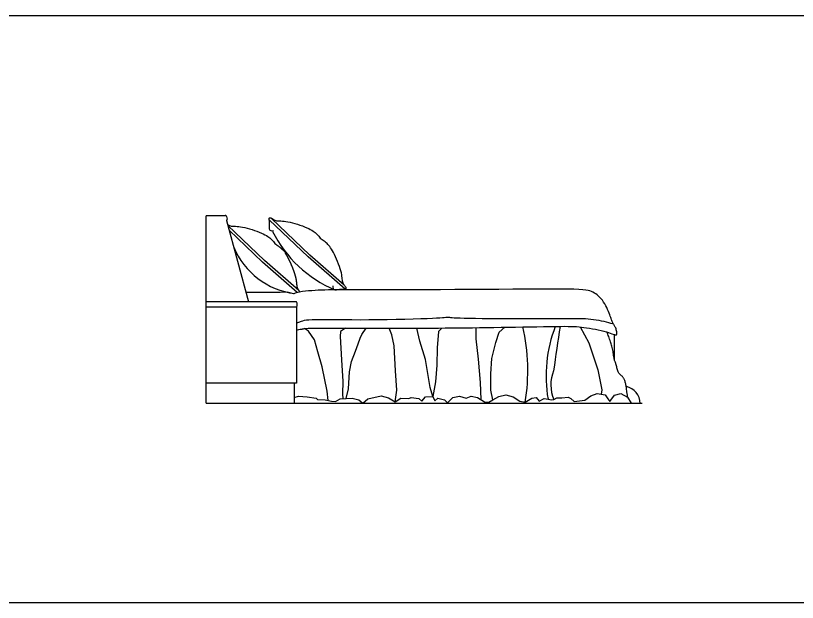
# Model space of a CAD drawing. Header units: millimetres. Extents: x 30176 to 68715, y 55479 to 72995.
# Drawn here: x 46050 to 49905, y 60016 to 62909 of the extents above; entities that cross this region are included whole.
import ezdxf

# ---------------------------------------------------------------- set-up
doc = ezdxf.new("R2010")
doc.units = ezdxf.units.MM
doc.layers.add('www.cad-blocks.net', color=7, linetype='Continuous')

# ---------------------------------------------------------------- blocks, each defined once
blk = doc.blocks.new('A$C08BC4B9A')
for p, q in [((0, 924.5), (0.5, 925)), ((0, 0), (0, 924.5)), ((95, 925), (0.5, 925)), ((101.1, 921.9), (105, 907.4)), ((101.4, 901.2), (208.9, 500)), ((311.4, 909.3), (311.5, 910.8)), ((311.5, 907.6), (311.4, 909.3)), ((311.5, 910.8), (311.7, 912.1)), ((311.7, 905.6), (311.5, 907.6)), ((311.7, 912.1), (312.1, 913.2)), ((312, 903.5), (311.7, 905.6)), ((502.9, 721.7), (311.9, 904.5)), ((312.3, 901.1), (312, 903.5)), ((312.1, 913.2), (312.7, 914.1)), ((312.6, 898.6), (312.3, 901.1)), ((312.9, 895.9), (312.6, 898.6)), ((312.7, 914.1), (313.6, 914.7)), ((313.1, 892.9), (312.9, 895.9)), ((313.3, 889.8), (313.1, 892.9)), ((313.4, 886.5), (313.3, 889.8)), ((313.6, 914.7), (314.7, 915)), ((314.7, 915), (316, 915.1)), ((316, 915.1), (317.6, 914.9)), ((317.6, 914.9), (319.3, 914.5)), ((319.3, 914.5), (321.1, 913.7)), ((511.6, 731.1), (320.5, 913.9)), ((321.1, 913.7), (323.2, 912.6)), ((323.2, 912.6), (325.4, 911.2)), ((325.4, 911.2), (327.8, 909.6)), ((327.8, 909.6), (330.4, 907.8)), ((330.4, 907.8), (333.3, 906.1)), ((333.3, 906.1), (336.4, 904.3)), ((336.4, 904.3), (339.9, 902.7)), ((339.9, 902.7), (343.7, 901.4)), ((343.7, 901.4), (347.9, 900.4)), ((347.9, 900.4), (352.5, 899.8)), ((352.5, 899.8), (357.6, 899.5)), ((357.6, 899.5), (363.2, 899.4)), ((363.2, 899.4), (369.6, 899.2)), ((369.6, 899.2), (376.7, 898.9)), ((376.7, 898.9), (384.6, 898.3)), ((384.6, 898.3), (393.4, 897.3)), ((393.4, 897.3), (403.3, 895.7)), ((403.3, 895.7), (414.2, 893.3)), ((414.2, 893.3), (425.9, 890.4)), ((425.9, 890.4), (438.1, 886.9)), ((438.1, 886.9), (450.5, 883.1)), ((106.6, 881.7), (106.8, 881.6)), ((106.8, 881.6), (109.7, 879.8)), ((288, 704.9), (107.8, 877.3)), ((109.7, 879.8), (112.8, 878.1)), ((112.8, 878.1), (116.3, 876.5)), ((279.2, 695.5), (114.2, 853.4)), ((116.3, 876.5), (120.1, 875.2)), ((120.1, 875.2), (124.3, 874.2)), ((124.3, 874.2), (128.9, 873.6)), ((128.9, 873.6), (134, 873.3)), ((134, 873.3), (139.6, 873.2)), ((139.6, 873.2), (146, 873)), ((146, 873), (153.1, 872.7)), ((153.1, 872.7), (161, 872.1)), ((161, 872.1), (169.8, 871.1)), ((169.8, 871.1), (179.7, 869.5)), ((179.7, 869.5), (190.6, 867.1)), ((190.6, 867.1), (202.3, 864.2)), ((202.3, 864.2), (214.5, 860.7)), ((214.5, 860.7), (226.9, 856.8)), ((226.9, 856.8), (239.3, 852.7)), ((239.3, 852.7), (251.3, 848.4)), ((251.3, 848.4), (262.7, 844)), ((312.7, 863.2), (312.8, 867.3)), ((313.1, 859.2), (312.7, 863.2)), ((312.8, 867.3), (313, 871.5)), ((313, 871.5), (313.3, 875.5)), ((314.3, 855.7), (313.1, 859.2)), ((313.3, 875.5), (313.4, 879.4)), ((313.4, 883), (313.4, 886.5)), ((313.4, 879.4), (313.4, 883)), ((316.7, 852.8), (314.3, 855.7)), ((320.4, 850.8), (316.7, 852.8)), ((325.8, 849.7), (320.4, 850.8)), ((333.2, 849.9), (325.8, 849.7)), ((450.5, 883.1), (462.9, 878.9)), ((462.9, 878.9), (474.9, 874.6)), ((474.9, 874.6), (486.3, 870.2)), ((486.3, 870.2), (496.8, 865.9)), ((496.8, 865.9), (506.1, 861.7)), ((506.1, 861.7), (514.3, 857.6)), ((514.3, 857.6), (521.6, 853.6)), ((521.6, 853.6), (528, 849.7)), ((528, 849.7), (533.7, 845.7)), ((262.7, 844), (273.2, 839.6)), ((273.2, 839.6), (282.5, 835.5)), ((282.5, 835.5), (290.7, 831.4)), ((290.7, 831.4), (298, 827.4)), ((298, 827.4), (304.4, 823.4)), ((304.4, 823.4), (310.1, 819.5)), ((310.1, 819.5), (315.2, 815.4)), ((315.2, 815.4), (319.8, 811.3)), ((319.8, 811.3), (324.1, 807)), ((533.7, 845.7), (538.8, 841.7)), ((538.8, 841.7), (543.4, 837.5)), ((543.4, 837.5), (547.7, 833.2)), ((547.7, 833.2), (551.7, 828.7)), ((551.7, 828.7), (555.6, 824.1)), ((555.6, 824.1), (559.4, 819.4)), ((559.4, 819.4), (563.3, 814.6)), ((563.3, 814.6), (567.7, 810.4)), ((572.2, 806.3), (567.7, 810.4)), ((324.1, 807), (328.1, 802.5)), ((328.1, 802.5), (332, 797.9)), ((332, 797.9), (335.8, 793.2)), ((335.8, 793.2), (339.7, 788.4)), ((339.7, 788.4), (344.1, 784.1)), ((344.2, 784), (344.1, 784.1)), ((344.5, 783.8), (344.2, 784)), ((344.9, 783.4), (344.5, 783.8)), ((345.5, 782.9), (344.9, 783.4)), ((346.1, 782.3), (345.5, 782.9)), ((346.8, 781.7), (346.1, 782.3)), ((347.6, 781.1), (346.8, 781.7)), ((348.3, 780.5), (347.6, 781.1)), ((349.1, 779.9), (348.3, 780.5)), ((349.8, 779.4), (349.1, 779.9)), ((350.5, 778.9), (349.8, 779.4)), ((351.1, 778.4), (350.5, 778.9)), ((351.8, 777.9), (351.1, 778.4)), ((352.4, 777.5), (351.8, 777.9)), ((353.1, 777), (352.4, 777.5)), ((353.7, 776.6), (353.1, 777)), ((354.3, 776.2), (353.7, 776.6)), ((354.9, 775.7), (354.3, 776.2)), ((355.6, 775.3), (354.9, 775.7)), ((356.2, 774.9), (355.6, 775.3)), ((356.8, 774.4), (356.2, 774.9)), ((357.4, 774), (356.8, 774.4)), ((358.1, 773.6), (357.4, 774)), ((358.7, 773.1), (358.1, 773.6)), ((359.3, 772.7), (358.7, 773.1)), ((359.9, 772.3), (359.3, 772.7)), ((360.5, 771.8), (359.9, 772.3)), ((361.2, 771.4), (360.5, 771.8)), ((361.8, 770.9), (361.2, 771.4)), ((577.3, 802.8), (572.2, 806.3)), ((582.3, 799.4), (577.3, 802.8)), ((587.2, 795.8), (582.3, 799.4)), ((592, 792.2), (587.2, 795.8)), ((596.6, 788.2), (592, 792.2)), ((601.1, 783.9), (596.6, 788.2)), ((605.5, 779.1), (601.1, 783.9)), ((609.9, 773.7), (605.5, 779.1)), ((614.3, 767.6), (609.9, 773.7)), ((362.4, 770.5), (361.8, 770.9)), ((363, 770), (362.4, 770.5)), ((363.6, 769.6), (363, 770)), ((364.2, 769.1), (363.6, 769.6)), ((364.8, 768.7), (364.2, 769.1)), ((365.4, 768.2), (364.8, 768.7)), ((366, 767.8), (365.4, 768.2)), ((366.6, 767.3), (366, 767.8)), ((367.2, 766.8), (366.6, 767.3)), ((367.8, 766.4), (367.2, 766.8)), ((368.3, 765.9), (367.8, 766.4)), ((368.9, 765.4), (368.3, 765.9)), ((369.5, 764.9), (368.9, 765.4)), ((370.1, 764.4), (369.5, 764.9)), ((370.7, 763.9), (370.1, 764.4)), ((371.2, 763.5), (370.7, 763.9)), ((371.8, 763), (371.2, 763.5)), ((372.4, 762.4), (371.8, 763)), ((373, 761.9), (372.4, 762.4)), ((373.5, 761.4), (373, 761.9)), ((374.1, 760.9), (373.5, 761.4)), ((374.7, 760.4), (374.1, 760.9)), ((375.2, 759.8), (374.7, 760.4)), ((375.8, 759.3), (375.2, 759.8)), ((376.3, 758.7), (375.8, 759.3)), ((376.9, 758.2), (376.3, 758.7)), ((377.4, 757.6), (376.9, 758.2)), ((378, 757), (377.4, 757.6)), ((378.6, 756.5), (378, 757)), ((379.2, 755.8), (378.6, 756.5)), ((379.8, 755.2), (379.2, 755.8)), ((380.5, 754.5), (379.8, 755.2)), ((381.3, 753.8), (380.5, 754.5)), ((382.2, 753.1), (381.3, 753.8)), ((383.2, 752.3), (382.2, 753.1)), ((384.2, 751.4), (383.2, 752.3)), ((385.4, 750.5), (384.2, 751.4)), ((386.6, 749.6), (385.4, 750.5)), ((387.8, 748.7), (386.6, 749.6)), ((388.9, 747.8), (387.8, 748.7)), ((389.9, 746.9), (388.9, 747.8)), ((390.8, 746), (389.9, 746.9)), ((391.4, 745.3), (390.8, 746)), ((391.9, 744.6), (391.4, 745.3)), ((392.1, 744), (391.9, 744.6)), ((392, 741.9), (392.1, 742.4)), ((392, 741.3), (392, 741.9)), ((392, 740.8), (392, 741.3)), ((392.1, 740.1), (392, 740.8)), ((392.2, 743.4), (392.1, 744)), ((392.1, 742.4), (392.2, 742.9)), ((392.4, 739.4), (392.1, 740.1)), ((392.2, 742.9), (392.2, 743.4)), ((392.7, 738.6), (392.4, 739.4)), ((393.1, 737.8), (392.7, 738.6)), ((393.6, 737), (393.1, 737.8)), ((394.1, 736.1), (393.6, 737)), ((394.7, 735.2), (394.1, 736.1)), ((395.2, 734.3), (394.7, 735.2)), ((395.8, 733.4), (395.2, 734.3)), ((396.4, 732.4), (395.8, 733.4)), ((397, 731.5), (396.4, 732.4)), ((618.8, 760.7), (614.3, 767.6)), ((623.5, 752.8), (618.8, 760.7)), ((628.4, 743.8), (623.5, 752.8)), ((633.5, 733.7), (628.4, 743.8)), ((638.7, 722.7), (633.5, 733.7)), ((450.1, 546.6), (279.2, 695.5)), ((457.7, 557), (288, 704.9)), ((397.6, 730.5), (397, 731.5)), ((398.2, 729.5), (397.6, 730.5)), ((398.7, 728.5), (398.2, 729.5)), ((399.3, 727.4), (398.7, 728.5)), ((399.9, 726.4), (399.3, 727.4)), ((400.5, 725.3), (399.9, 726.4)), ((401.1, 724.3), (400.5, 725.3)), ((401.7, 723.2), (401.1, 724.3)), ((402.4, 722), (401.7, 723.2)), ((403, 720.9), (402.4, 722)), ((403.6, 719.8), (403, 720.9)), ((404.2, 718.6), (403.6, 719.8)), ((404.8, 717.4), (404.2, 718.6)), ((405.4, 716.2), (404.8, 717.4)), ((406.1, 715), (405.4, 716.2)), ((406.7, 713.8), (406.1, 715)), ((407.3, 712.5), (406.7, 713.8)), ((408, 711.2), (407.3, 712.5)), ((408.6, 710), (408, 711.2)), ((409.3, 708.7), (408.6, 710)), ((409.9, 707.3), (409.3, 708.7)), ((410.6, 706), (409.9, 707.3)), ((411.2, 704.7), (410.6, 706)), ((411.9, 703.3), (411.2, 704.7)), ((412.5, 701.9), (411.9, 703.3)), ((413.2, 700.6), (412.5, 701.9)), ((413.8, 699.2), (413.2, 700.6)), ((414.5, 697.8), (413.8, 699.2)), ((415.1, 696.4), (414.5, 697.8)), ((415.8, 694.9), (415.1, 696.4)), ((416.4, 693.5), (415.8, 694.9)), ((685.7, 562.3), (502.9, 721.7)), ((681.3, 583.2), (511.6, 731.1)), ((643.9, 711), (638.7, 722.7)), ((649, 699), (643.9, 711)), ((653.8, 686.9), (649, 699)), ((417.1, 692.1), (416.4, 693.5)), ((417.7, 690.6), (417.1, 692.1)), ((418.4, 689.2), (417.7, 690.6)), ((419, 687.7), (418.4, 689.2)), ((419.7, 686.2), (419, 687.7)), ((420.3, 684.7), (419.7, 686.2)), ((421, 683.3), (420.3, 684.7)), ((421.6, 681.8), (421, 683.3)), ((422.2, 680.3), (421.6, 681.8)), ((422.9, 678.8), (422.2, 680.3)), ((423.5, 677.3), (422.9, 678.8)), ((424.1, 675.8), (423.5, 677.3)), ((424.7, 674.3), (424.1, 675.8)), ((425.4, 672.8), (424.7, 674.3)), ((426, 671.3), (425.4, 672.8)), ((426.6, 669.7), (426, 671.3)), ((427.2, 668.2), (426.6, 669.7)), ((427.8, 666.7), (427.2, 668.2)), ((428.4, 665.2), (427.8, 666.7)), ((429, 663.7), (428.4, 665.2)), ((429.6, 662.2), (429, 663.7)), ((430.1, 660.7), (429.6, 662.2)), ((430.7, 659.2), (430.1, 660.7)), ((431.3, 657.7), (430.7, 659.2)), ((431.8, 656.2), (431.3, 657.7)), ((432.4, 654.7), (431.8, 656.2)), ((658.2, 675), (653.8, 686.9)), ((662, 663.6), (658.2, 675)), ((665.2, 652.9), (662, 663.6)), ((432.9, 653.2), (432.4, 654.7)), ((433.4, 651.8), (432.9, 653.2)), ((434, 650.3), (433.4, 651.8)), ((434.5, 648.8), (434, 650.3)), ((435, 647.4), (434.5, 648.8)), ((435.5, 645.9), (435, 647.4)), ((436, 644.5), (435.5, 645.9)), ((436.5, 643.1), (436, 644.5)), ((436.9, 641.7), (436.5, 643.1)), ((437.4, 640.2), (436.9, 641.7)), ((437.9, 638.8), (437.4, 640.2)), ((438.3, 637.5), (437.9, 638.8)), ((438.7, 636.1), (438.3, 637.5)), ((439.1, 634.7), (438.7, 636.1)), ((439.6, 633.4), (439.1, 634.7)), ((440, 632), (439.6, 633.4)), ((440.3, 630.7), (440, 632)), ((440.7, 629.4), (440.3, 630.7)), ((441.1, 628.1), (440.7, 629.4)), ((441.4, 626.8), (441.1, 628.1)), ((441.8, 625.5), (441.4, 626.8)), ((442.1, 624.3), (441.8, 625.5)), ((442.4, 623.1), (442.1, 624.3)), ((442.7, 621.8), (442.4, 623.1)), ((443, 620.6), (442.7, 621.8)), ((443.3, 619.4), (443, 620.6)), ((443.6, 618.3), (443.3, 619.4)), ((443.8, 617.1), (443.6, 618.3)), ((444.1, 616), (443.8, 617.1)), ((667.5, 643.2), (665.2, 652.9)), ((669.2, 634.4), (667.5, 643.2)), ((670.4, 626.6), (669.2, 634.4)), ((671.3, 619.5), (670.4, 626.6)), ((671.9, 613.2), (671.3, 619.5)), ((444.3, 614.8), (444.1, 616)), ((444.5, 613.7), (444.3, 614.8)), ((444.7, 612.6), (444.5, 613.7)), ((445, 611.5), (444.7, 612.6)), ((445.2, 610.5), (445, 611.5)), ((445.4, 609.4), (445.2, 610.5)), ((445.5, 608.4), (445.4, 609.4)), ((445.7, 607.3), (445.5, 608.4)), ((445.9, 606.3), (445.7, 607.3)), ((446, 605.3), (445.9, 606.3)), ((446.2, 604.3), (446, 605.3)), ((446.4, 603.3), (446.2, 604.3)), ((446.5, 602.4), (446.4, 603.3)), ((446.6, 601.4), (446.5, 602.4)), ((446.8, 600.5), (446.6, 601.4)), ((446.9, 599.6), (446.8, 600.5)), ((447, 598.6), (446.9, 599.6)), ((447.1, 597.7), (447, 598.6)), ((447.2, 596.9), (447.1, 597.7)), ((447.3, 596), (447.2, 596.9)), ((447.4, 595.1), (447.3, 596)), ((447.5, 594.3), (447.4, 595.1)), ((447.6, 593.4), (447.5, 594.3)), ((447.7, 592.6), (447.6, 593.4)), ((447.8, 591.8), (447.7, 592.6)), ((447.9, 591), (447.8, 591.8)), ((448, 590.2), (447.9, 591)), ((448, 589.4), (448, 590.2)), ((448.1, 588.6), (448, 589.4)), ((448.2, 587.9), (448.1, 588.6)), ((448.3, 587.1), (448.2, 587.9)), ((448.3, 586.4), (448.3, 587.1)), ((448.4, 585.6), (448.3, 586.4)), ((448.5, 584.9), (448.4, 585.6)), ((448.6, 584.2), (448.5, 584.9)), ((448.6, 583.5), (448.6, 584.2)), ((448.7, 582.8), (448.6, 583.5)), ((448.8, 582.1), (448.7, 582.8)), ((448.9, 581.4), (448.8, 582.1)), ((448.9, 580.8), (448.9, 581.4)), ((449, 580.1), (448.9, 580.8)), ((449.1, 579.5), (449, 580.1)), ((449.2, 578.8), (449.1, 579.5)), ((449.3, 578.2), (449.2, 578.8)), ((624.8, 579.5), (625.2, 572.1)), ((672.5, 607.6), (671.9, 613.2)), ((673.1, 602.5), (672.5, 607.6)), ((674.1, 598), (673.1, 602.5)), ((675.4, 593.9), (674.1, 598)), ((677, 590.2), (675.4, 593.9)), ((678.8, 586.8), (677, 590.2)), ((680.8, 583.8), (678.8, 586.8)), ((682.8, 581.1), (680.8, 583.8)), ((684.7, 578.6), (682.8, 581.1)), ((686.5, 576.4), (684.7, 578.6)), ((366.1, 546.8), (196.6, 546.1)), ((400.7, 547.5), (366.1, 546.8)), ((420, 543.6), (400.7, 547.5)), ((431.7, 540.1), (420, 543.6)), ((439.4, 542.5), (431.7, 540.1)), ((445.4, 545.7), (439.4, 542.5)), ((460.2, 548.4), (445.4, 545.7)), ((449.4, 577.6), (449.3, 578.2)), ((449.5, 577), (449.4, 577.6)), ((449.6, 576.4), (449.5, 577)), ((449.7, 575.8), (449.6, 576.4)), ((449.8, 575.2), (449.7, 575.8)), ((449.9, 574.6), (449.8, 575.2)), ((450, 574), (449.9, 574.6)), ((450.1, 573.5), (450, 574)), ((450.3, 572.9), (450.1, 573.5)), ((450.4, 572.4), (450.3, 572.9)), ((450.5, 571.8), (450.4, 572.4)), ((450.7, 571.3), (450.5, 571.8)), ((450.8, 570.8), (450.7, 571.3)), ((451, 570.2), (450.8, 570.8)), ((451.1, 569.7), (451, 570.2)), ((451.3, 569.2), (451.1, 569.7)), ((451.5, 568.7), (451.3, 569.2)), ((451.6, 568.2), (451.5, 568.7)), ((451.8, 567.7), (451.6, 568.2)), ((452, 567.2), (451.8, 567.7)), ((452.2, 566.8), (452, 567.2)), ((452.4, 566.3), (452.2, 566.8)), ((452.6, 565.8), (452.4, 566.3)), ((452.8, 565.4), (452.6, 565.8)), ((453, 564.9), (452.8, 565.4)), ((453.2, 564.5), (453, 564.9)), ((453.4, 564), (453.2, 564.5)), ((453.6, 563.6), (453.4, 564)), ((453.8, 563.1), (453.6, 563.6)), ((454.1, 562.7), (453.8, 563.1)), ((454.3, 562.3), (454.1, 562.7)), ((454.5, 561.9), (454.3, 562.3)), ((454.8, 561.5), (454.5, 561.9)), ((455, 561.1), (454.8, 561.5)), ((455.2, 560.7), (455, 561.1)), ((455.5, 560.3), (455.2, 560.7)), ((455.7, 559.9), (455.5, 560.3)), ((456, 559.5), (455.7, 559.9)), ((456.2, 559.1), (456, 559.5)), ((456.4, 558.8), (456.2, 559.1)), ((456.7, 558.4), (456.4, 558.8)), ((456.9, 558), (456.7, 558.4)), ((457.2, 557.7), (456.9, 558)), ((457.4, 557.3), (457.2, 557.7)), ((457.7, 557), (457.4, 557.3)), ((457.9, 556.6), (457.7, 557)), ((458.2, 556.3), (457.9, 556.6)), ((458.4, 555.9), (458.2, 556.3)), ((458.7, 555.6), (458.4, 555.9)), ((458.9, 555.3), (458.7, 555.6)), ((459.2, 554.9), (458.9, 555.3)), ((459.4, 554.6), (459.2, 554.9)), ((459.7, 554.3), (459.4, 554.6)), ((459.9, 554), (459.7, 554.3)), ((460.2, 553.6), (459.9, 554)), ((460.4, 553.3), (460.2, 553.6)), ((475.2, 550.7), (460.2, 548.4)), ((460.7, 553), (460.4, 553.3)), ((461, 552.6), (460.7, 553)), ((461.3, 552.3), (461, 552.6)), ((461.6, 551.9), (461.3, 552.3)), ((461.9, 551.5), (461.6, 551.9)), ((462.2, 551.1), (461.9, 551.5)), ((462.5, 550.7), (462.2, 551.1)), ((462.8, 550.3), (462.5, 550.7)), ((463.2, 549.8), (462.8, 550.3)), ((463.5, 549.4), (463.2, 549.8)), ((463.8, 548.9), (463.5, 549.4)), ((490.5, 552.6), (475.2, 550.7)), ((506, 554.2), (490.5, 552.6)), ((521.7, 555.5), (506, 554.2)), ((537.6, 556.6), (521.7, 555.5)), ((553.6, 557.4), (537.6, 556.6)), ((569.7, 558.1), (553.6, 557.4)), ((586, 558.6), (569.7, 558.1)), ((603.2, 559), (586, 558.6)), ((621.8, 559.3), (603.2, 559)), ((642.6, 559.5), (621.8, 559.3)), ((625.2, 572.1), (626.6, 566.8)), ((626.6, 566.8), (629, 563.3)), ((629, 563.3), (632, 561.2)), ((632, 561.2), (635.6, 560.2)), ((635.6, 560.2), (639.6, 560.1)), ((639.6, 560.1), (643.7, 560.5)), ((666.5, 559.6), (642.6, 559.5)), ((643.7, 560.5), (647.9, 561)), ((647.9, 561), (651.9, 561.6)), ((651.9, 561.6), (655.7, 562)), ((655.7, 562), (659.3, 562.3)), ((659.3, 562.3), (662.8, 562.5)), ((662.8, 562.5), (666.1, 562.7)), ((666.1, 562.7), (669.2, 562.7)), ((693.9, 559.6), (666.5, 559.6)), ((669.2, 562.7), (672.2, 562.7)), ((672.2, 562.7), (674.9, 562.7)), ((674.9, 562.7), (677.5, 562.6)), ((677.5, 562.6), (679.8, 562.4)), ((679.8, 562.4), (682, 562.3)), ((682, 562.3), (683.9, 562.3)), ((683.9, 562.3), (685.7, 562.3)), ((685.7, 562.3), (687.2, 562.4)), ((688.1, 574.3), (686.5, 576.4)), ((687.2, 562.4), (688.5, 562.7)), ((689.3, 572.3), (688.1, 574.3)), ((688.5, 562.7), (689.5, 563.2)), ((690.2, 570.5), (689.3, 572.3)), ((689.5, 563.2), (690.3, 563.9)), ((690.8, 568.8), (690.2, 570.5)), ((690.3, 563.9), (690.9, 564.9)), ((691.1, 567.3), (690.8, 568.8)), ((690.9, 564.9), (691.1, 566)), ((691.1, 566), (691.1, 567.3)), ((725.8, 559.7), (693.9, 559.6)), ((762.8, 559.7), (725.8, 559.7)), ((805.4, 559.7), (762.8, 559.7)), ((853.4, 559.7), (805.4, 559.7)), ((906.2, 559.7), (853.4, 559.7)), ((963.4, 559.8), (906.2, 559.7)), ((1024.6, 559.9), (963.4, 559.8)), ((1089.2, 560.1), (1024.6, 559.9)), ((1156.7, 560.4), (1089.2, 560.1)), ((1226.8, 560.7), (1156.7, 560.4)), ((1298.7, 561.1), (1226.8, 560.7)), ((1371.2, 561.6), (1298.7, 561.1)), ((1443.1, 562.1), (1371.2, 561.6)), ((1512.8, 562.6), (1443.1, 562.1)), ((1579.1, 563), (1512.8, 562.6)), ((1640.5, 563.3), (1579.1, 563)), ((1695.8, 563.4), (1640.5, 563.3)), ((1743.5, 563.3), (1695.8, 563.4)), ((1782.8, 563), (1743.5, 563.3)), ((1814.2, 562.4), (1782.8, 563)), ((1838.9, 561.5), (1814.2, 562.4)), ((1858, 560.2), (1838.9, 561.5)), ((1872.6, 558.6), (1858, 560.2)), ((1883.7, 556.6), (1872.6, 558.6)), ((1892.6, 554.2), (1883.7, 556.6)), ((1900.3, 551.3), (1892.6, 554.2)), ((1907.7, 547.9), (1900.3, 551.3)), ((1915, 544), (1907.7, 547.9)), ((1922.1, 539.6), (1915, 544)), ((1929, 534.5), (1922.1, 539.6)), ((1935.8, 528.9), (1929, 534.5)), ((1942.3, 522.6), (1935.8, 528.9)), ((1948.6, 515.6), (1942.3, 522.6)), ((1954.6, 508), (1948.6, 515.6)), ((1960.4, 499.6), (1954.6, 508)), ((445.9, 500), (0, 500)), ((445.9, 475), (0, 475)), ((445.9, 475), (445.9, 100)), ((1965.8, 490.7), (1960.4, 499.6)), ((1970.9, 481.5), (1965.8, 490.7)), ((1975.6, 472.1), (1970.9, 481.5)), ((1980, 462.7), (1975.6, 472.1)), ((1984, 453.6), (1980, 462.7)), ((1174.9, 423.8), (1181.7, 424.4)), ((1181.7, 424.4), (1186.9, 424.8)), ((1186.9, 424.8), (1191.2, 425)), ((1191.2, 425), (1195.4, 424.8)), ((1195.4, 424.8), (1200, 424.5)), ((1200, 424.5), (1205.8, 423.9)), ((1987.5, 445), (1984, 453.6)), ((1990.7, 437), (1987.5, 445)), ((1993.4, 429.7), (1990.7, 437)), ((1995.8, 423.3), (1993.4, 429.7)), ((445.9, 397.8), (449.1, 398.3)), ((449.1, 398.3), (453.4, 399.2)), ((453.4, 399.2), (457.6, 400.4)), ((457.6, 400.4), (461.8, 402)), ((461.8, 402), (466.2, 403.7)), ((466.2, 403.7), (471.3, 405.6)), ((471.3, 405.6), (477.6, 407.5)), ((477.6, 407.5), (485.4, 409.4)), ((485.4, 409.4), (495.3, 411.1)), ((495.3, 411.1), (507.7, 412.5)), ((507.7, 412.5), (523, 413.5)), ((523, 413.5), (541.5, 414)), ((541.5, 414), (563.2, 414.2)), ((563.2, 414.2), (588.2, 414.1)), ((588.2, 414.1), (616.4, 413.7)), ((616.4, 413.7), (647.7, 413.3)), ((647.7, 413.3), (682, 412.9)), ((682, 412.9), (719.4, 412.6)), ((719.4, 412.6), (759.7, 412.4)), ((759.7, 412.4), (802.6, 412.6)), ((802.6, 412.6), (847.4, 413)), ((847.4, 413), (892.8, 413.6)), ((892.8, 413.6), (937.8, 414.4)), ((937.8, 414.4), (981.1, 415.3)), ((981.1, 415.3), (1021.7, 416.4)), ((1021.7, 416.4), (1058.6, 417.5)), ((1058.6, 417.5), (1090.4, 418.7)), ((1090.4, 418.7), (1116.5, 419.9)), ((1116.5, 419.9), (1137.2, 421)), ((1137.2, 421), (1153.4, 422.1)), ((1153.4, 422.1), (1165.7, 423)), ((1165.7, 423), (1174.9, 423.8)), ((1205.8, 423.9), (1213.3, 423.2)), ((1213.3, 423.2), (1223.1, 422.4)), ((1223.1, 422.4), (1236, 421.7)), ((1236, 421.7), (1252.5, 420.9)), ((1252.5, 420.9), (1273.3, 420.3)), ((1273.3, 420.3), (1298.7, 419.7)), ((1298.7, 419.7), (1328.3, 419.4)), ((1328.3, 419.4), (1361.1, 419.1)), ((1361.1, 419.1), (1396.4, 418.9)), ((1396.4, 418.9), (1433.4, 418.8)), ((1433.4, 418.8), (1471.3, 418.7)), ((1471.3, 418.7), (1509.3, 418.7)), ((1509.3, 418.7), (1546.6, 418.7)), ((1546.6, 418.7), (1582.4, 418.7)), ((1582.4, 418.7), (1616.7, 418.7)), ((1616.7, 418.7), (1649.3, 418.7)), ((1649.3, 418.7), (1680.1, 418.7)), ((1680.1, 418.7), (1709, 418.7)), ((1709, 418.7), (1736, 418.7)), ((1736, 418.7), (1760.9, 418.7)), ((1760.9, 418.7), (1783.8, 418.7)), ((1783.8, 418.7), (1804.5, 418.7)), ((1804.5, 418.7), (1823.2, 418.6)), ((1823.2, 418.6), (1840.3, 418.5)), ((1840.3, 418.5), (1856.1, 418.1)), ((1856.1, 418.1), (1870.7, 417.6)), ((1870.7, 417.6), (1884.5, 416.7)), ((1884.5, 416.7), (1897.8, 415.6)), ((1897.8, 415.6), (1910.8, 414)), ((1910.8, 414), (1923.7, 412)), ((1923.7, 412), (1936.5, 409.7)), ((1936.5, 409.7), (1949.1, 407.1)), ((1949.1, 407.1), (1961.3, 404.4)), ((1961.3, 404.4), (1973.1, 401.6)), ((1973.1, 401.6), (1984.4, 398.8)), ((1984.4, 398.8), (1995, 396.1)), ((1995, 396.1), (2004.8, 393.6)), ((1997.8, 417.5), (1995.8, 423.3)), ((1999.6, 412.4), (1997.8, 417.5)), ((2001.3, 407.8), (1999.6, 412.4)), ((2002.8, 403.7), (2001.3, 407.8)), ((2004.3, 400.1), (2002.8, 403.7)), ((2005.8, 396.8), (2004.3, 400.1)), ((2007.5, 393.8), (2005.8, 396.8)), ((2009.2, 390.9), (2007.5, 393.8)), ((2010.9, 388.2), (2009.2, 390.9)), ((2012.7, 385.4), (2010.9, 388.2)), ((445.9, 362), (481.5, 369.7)), ((445.9, 362.5), (450.4, 363.2)), ((450.4, 363.2), (457.2, 364.1)), ((457.2, 364.1), (463.4, 364.9)), ((463.4, 364.9), (468.9, 365.7)), ((468.9, 365.7), (473.6, 366.4)), ((473.6, 366.4), (477.6, 367.1)), ((477.6, 367.1), (481.1, 367.7)), ((481.1, 367.7), (484.4, 368.3)), ((484.4, 368.3), (488, 368.8)), ((504.7, 356.4), (486.2, 368.5)), ((488, 368.8), (492.3, 369.2)), ((492.3, 369.2), (497.5, 369.6)), ((497.5, 369.6), (504.1, 369.9)), ((504.1, 369.9), (512.5, 370.1)), ((534.3, 312.8), (504.7, 356.4)), ((512.5, 370.1), (522.9, 370.3)), ((522.9, 370.3), (535.3, 370.3)), ((535.3, 370.3), (549.5, 370.3)), ((549.5, 370.3), (565.4, 370.3)), ((565.4, 370.3), (582.8, 370.2)), ((582.8, 370.2), (601.6, 370.2)), ((601.6, 370.2), (621.6, 370.1)), ((621.6, 370.1), (642.7, 370.1)), ((642.7, 370.1), (664.7, 370.1)), ((663.6, 354.7), (661.8, 330.2)), ((687.3, 370.2), (663.6, 354.7)), ((664.7, 370.1), (687.3, 370.2)), ((687.3, 370.2), (710.4, 370.3)), ((710.4, 370.3), (733.4, 370.4)), ((733.4, 370.4), (756.3, 370.4)), ((756.3, 370.4), (778.7, 370.5)), ((768.3, 339), (789.4, 370.5)), ((778.7, 370.5), (800.2, 370.6)), ((800.2, 370.6), (820.7, 370.6)), ((820.7, 370.6), (840, 370.6)), ((840, 370.6), (858.3, 370.5)), ((858.3, 370.5), (876.2, 370.4)), ((876.2, 370.4), (894, 370.4)), ((894, 370.4), (912.3, 370.3)), ((916.7, 337.2), (903.2, 370.3)), ((912.3, 370.3), (931.5, 370.2)), ((931.5, 370.2), (952, 370.2)), ((952, 370.2), (974.3, 370.2)), ((974.3, 370.2), (998.7, 370.3)), ((998.7, 370.3), (1025.1, 370.4)), ((1025.1, 370.4), (1053.2, 370.6)), ((1054.7, 305.8), (1039.1, 370.5)), ((1053.2, 370.6), (1082.9, 370.8)), ((1082.9, 370.8), (1113.8, 371)), ((1113.8, 371), (1145.8, 371.3)), ((1145.5, 354.7), (1140.2, 274.4)), ((1162.2, 371.4), (1145.5, 354.7)), ((1145.8, 371.3), (1178.6, 371.6)), ((1178.6, 371.6), (1212, 371.9)), ((1212, 371.9), (1245.7, 372.2)), ((1245.7, 372.2), (1279.8, 372.6)), ((1279.8, 372.6), (1314.1, 373)), ((1314.1, 373), (1348.8, 373.4)), ((1332.3, 318), (1331.5, 373.2)), ((1348.8, 373.4), (1383.8, 373.8)), ((1383.8, 373.8), (1419.1, 374.3)), ((1419.1, 374.3), (1454.7, 374.8)), ((1428.3, 300.6), (1445.8, 351.2)), ((1445.8, 351.2), (1472.7, 375.1)), ((1454.7, 374.8), (1490.6, 375.4)), ((1490.6, 375.4), (1526.8, 376)), ((1526.8, 376), (1562.7, 376.6)), ((1562.7, 376.6), (1597.9, 377.2)), ((1597.9, 377.2), (1632, 377.8)), ((1632, 377.8), (1664.4, 378.4)), ((1664.4, 378.4), (1694.6, 378.9)), ((1694.6, 378.9), (1722.2, 379.3)), ((1722.2, 379.3), (1746.7, 379.5)), ((1746.7, 379.5), (1767.7, 379.7)), ((1767.7, 379.7), (1785.7, 379.6)), ((1785.7, 379.6), (1801.2, 379.4)), ((1801.2, 379.4), (1814.9, 378.9)), ((1814.9, 378.9), (1827.4, 378.2)), ((1827.4, 378.2), (1839.2, 377.2)), ((1839.2, 377.2), (1850.9, 375.9)), ((1845.1, 376.6), (1887, 298.9)), ((1850.9, 375.9), (1863.2, 374.3)), ((1863.2, 374.3), (1876.4, 372.4)), ((1876.4, 372.4), (1890.5, 370.2)), ((1890.5, 370.2), (1905, 367.7)), ((1905, 367.7), (1919.7, 364.9)), ((1919.7, 364.9), (1934.2, 362)), ((1934.2, 362), (1948.2, 358.9)), ((1948.2, 358.9), (1961.4, 355.7)), ((1961.4, 355.7), (1973.5, 352.4)), ((1973.5, 352.4), (1984.1, 349.1)), ((1977.1, 352.6), (1976.8, 353.5)), ((1978, 350), (1977.1, 352.6)), ((1979.4, 346.1), (1978, 350)), ((1984.1, 349.1), (1993.3, 345.9)), ((2014.5, 382.5), (2012.7, 385.4)), ((2016.4, 379.3), (2014.5, 382.5)), ((2018.2, 375.7), (2016.4, 379.3)), ((2020, 371.7), (2018.2, 375.7)), ((2021.7, 367.2), (2020, 371.7)), ((2023.2, 362.2), (2021.7, 367.2)), ((2024.6, 357.2), (2023.2, 362.2)), ((2025.5, 352.3), (2024.6, 357.2)), ((2026, 347.7), (2025.5, 352.3)), ((2025.9, 343.7), (2026, 347.7)), ((551.8, 253.5), (534.3, 312.8)), ((661.8, 330.2), (668.8, 215.1)), ((750.9, 293.6), (759.6, 321.5)), ((759.6, 321.5), (768.3, 339)), ((927.2, 283.1), (916.7, 337.2)), ((1342.8, 218.6), (1332.3, 318)), ((1981.2, 341.1), (1979.4, 346.1)), ((1983.2, 335.3), (1981.2, 341.1)), ((1985.5, 329), (1983.2, 335.3)), ((1987.8, 322.5), (1985.5, 329)), ((1990.1, 316.1), (1987.8, 322.5)), ((1992.3, 309.9), (1990.1, 316.1)), ((1994.4, 304), (1992.3, 309.9)), ((1993.3, 345.9), (2001.3, 342.9)), ((2001.3, 342.9), (2007.9, 340.5)), ((2007.9, 340.5), (2013.4, 338.6)), ((2013.4, 338.6), (2017.8, 337.5)), ((2015, 211.3), (2015, 338.2)), ((2017.8, 337.5), (2021.2, 337.3)), ((2021.2, 337.3), (2023.6, 338.3)), ((2023.6, 338.3), (2025.2, 340.5)), ((2025.2, 340.5), (2025.9, 343.7)), ((736.9, 257), (750.9, 293.6)), ((934.2, 161), (927.2, 283.1)), ((1082.6, 216.8), (1054.7, 305.8)), ((1140.2, 274.4), (1138.5, 188.9)), ((1409.1, 220.3), (1428.3, 300.6)), ((1887, 298.9), (1932.4, 164.5)), ((1996.4, 298.3), (1994.4, 304)), ((1998.2, 292.7), (1996.4, 298.3)), ((2000, 287.1), (1998.2, 292.7)), ((2001.6, 281.3), (2000, 287.1)), ((2003.1, 275.4), (2001.6, 281.3)), ((2004.5, 269.2), (2003.1, 275.4)), ((572.8, 180.2), (551.8, 253.5)), ((717.7, 206.4), (736.9, 257)), ((2005.8, 262.6), (2004.5, 269.2)), ((2006.9, 255.8), (2005.8, 262.6)), ((2008, 248.9), (2006.9, 255.8)), ((2009, 242.1), (2008, 248.9)), ((2010, 235.6), (2009, 242.1)), ((2011, 229.5), (2010, 235.6)), ((668.8, 215.1), (674, 106.9)), ((707.2, 155.8), (717.7, 206.4)), ((1105.3, 77.3), (1082.6, 216.8)), ((1353.2, 103.4), (1342.8, 218.6)), ((1403.9, 145.3), (1409.1, 220.3)), ((2011.9, 223.9), (2011, 229.5)), ((2012.9, 219), (2011.9, 223.9)), ((2013.9, 215), (2012.9, 219)), ((2014.9, 211.6), (2013.9, 215)), ((2015.9, 208.7), (2014.9, 211.6)), ((2017, 206), (2015.9, 208.7)), ((2018.1, 203.5), (2017, 206)), ((2019.2, 200.8), (2018.1, 203.5)), ((2020.3, 197.8), (2019.2, 200.8)), ((2021.4, 194.3), (2020.3, 197.8)), ((2022.5, 190.2), (2021.4, 194.3)), ((597.2, 59.8), (572.8, 180.2)), ((702, 72), (707.2, 155.8)), ((941.2, 65.1), (934.2, 161)), ((1138.5, 188.9), (1131.5, 105.2)), ((1932.4, 164.5), (1951.6, 66.8)), ((2023.7, 185.5), (2022.5, 190.2)), ((2024.9, 180.4), (2023.7, 185.5)), ((2026.1, 175.1), (2024.9, 180.4)), ((2027.4, 169.8), (2026.1, 175.1)), ((2028.9, 164.7), (2027.4, 169.8)), ((2030.5, 159.8), (2028.9, 164.7)), ((2032.2, 155.5), (2030.5, 159.8)), ((2034.1, 151.8), (2032.2, 155.5)), ((1403.9, 65.1), (1403.9, 145.3)), ((2036.1, 148.6), (2034.1, 151.8)), ((2038.3, 145.9), (2036.1, 148.6)), ((2040.5, 143.6), (2038.3, 145.9)), ((2042.8, 141.5), (2040.5, 143.6)), ((2045, 139.6), (2042.8, 141.5)), ((2047.3, 137.8), (2045, 139.6)), ((2049.5, 136), (2047.3, 137.8)), ((2051.6, 134.1), (2049.5, 136)), ((2053.6, 132), (2051.6, 134.1)), ((2055.6, 129.7), (2053.6, 132)), ((2057.4, 127.3), (2055.6, 129.7)), ((2059.1, 124.7), (2057.4, 127.3)), ((2060.8, 121.9), (2059.1, 124.7)), ((2062.3, 118.9), (2060.8, 121.9)), ((2063.8, 115.6), (2062.3, 118.9)), ((445.9, 100), (0, 100)), ((433.9, 100), (433.9, 0)), ((674, 106.9), (672.3, 47.6)), ((1119, 34), (1105.3, 77.3)), ((1131.5, 105.2), (1119, 34)), ((1356.3, 18.2), (1353.2, 103.4)), ((2065.1, 112), (2063.8, 115.6)), ((2066.4, 108.3), (2065.1, 112)), ((2067.5, 104.3), (2066.4, 108.3)), ((2068.6, 100.2), (2067.5, 104.3)), ((2069.5, 95.9), (2068.6, 100.2)), ((2070.4, 91.5), (2069.5, 95.9)), ((2071.2, 87), (2070.4, 91.5)), ((2072, 82.5), (2071.2, 87)), ((2072.6, 77.9), (2072, 82.5)), ((2073.3, 73.2), (2072.6, 77.9)), ((602.8, 13.7), (597.2, 59.8)), ((672.3, 47.6), (674.3, 22.6)), ((690.4, 23.9), (702, 72)), ((932.8, 7.5), (941.2, 65.1)), ((1414.2, 16.7), (1403.9, 65.1)), ((1443.9, 33.9), (1478.3, 41.7)), ((1478.3, 41.7), (1514.3, 32.3)), ((1897.6, 37), (1928.9, 47.9)), ((1928.9, 47.9), (1968, 41.7)), ((1951.6, 66.8), (1948.4, 44.8)), ((1968, 41.7), (1980.5, 21.4)), ((1991.4, 8.9), (2014.9, 40.1)), ((2014.9, 40.1), (2044.6, 47.9)), ((2044.6, 47.9), (2079, 30.7)), ((2073.9, 68.1), (2073.3, 73.2)), ((2074.7, 62.4), (2073.9, 68.1)), ((2075.5, 56), (2074.7, 62.4)), ((2076.5, 48.7), (2075.5, 56)), ((2077.6, 40.3), (2076.5, 48.7)), ((2079, 30.7), (2077.6, 40.3)), ((0, 0), (2150.5, 0)), ((433.9, 29.5), (455.7, 35.6)), ((455.7, 35.6), (497.9, 32.5)), ((497.9, 32.5), (543.3, 26.2)), ((543.3, 26.2), (549.6, 18.4)), ((549.6, 18.4), (587.1, 16.9)), ((587.1, 16.9), (618.4, 10.6)), ((618.4, 10.6), (638.7, 9)), ((638.7, 9), (660.6, 21.5)), ((660.6, 21.5), (720.1, 26.2)), ((720.1, 26.2), (752.9, 16.9)), ((752.9, 16.9), (773.3, 1.2)), ((773.3, 1.2), (798.3, 21.5)), ((798.3, 21.5), (864, 37.2)), ((864, 37.2), (900, 27.8)), ((900, 27.8), (932.8, 7.5)), ((932.8, 7.5), (961, 24.7)), ((961, 24.7), (1000.1, 23.1)), ((1000.1, 23.1), (1011.1, 29.4)), ((1011.1, 29.4), (1048.6, 23.1)), ((1048.6, 23.1), (1064.3, 10.6)), ((1064.3, 10.6), (1081.5, 32.5)), ((1081.5, 32.5), (1119, 34)), ((1119, 34), (1128.4, 12.2)), ((1128.4, 12.2), (1142.5, 26.2)), ((1142.5, 26.2), (1175.3, 16.9)), ((1175.3, 16.9), (1191, 2.8)), ((1191, 2.8), (1217.6, 29.4)), ((1217.6, 29.4), (1250.4, 35.6)), ((1250.4, 35.6), (1283.3, 26.2)), ((1283.3, 26.2), (1307.8, 35.4)), ((1307.8, 35.4), (1339.1, 29.2)), ((1339.1, 29.2), (1373.5, 7.3)), ((1373.5, 7.3), (1393.8, 5.7)), ((1393.8, 5.7), (1414.2, 16.7)), ((1414.2, 16.7), (1443.9, 33.9)), ((1514.3, 32.3), (1547.2, 10.4)), ((1547.2, 10.4), (1573.7, 5.7)), ((1573.7, 5.7), (1606.6, 26.1)), ((1606.6, 26.1), (1628.5, 29.2)), ((1628.5, 29.2), (1642.6, 10.4)), ((1642.6, 10.4), (1667.6, 24.5)), ((1667.6, 24.5), (1705.2, 16.7)), ((1705.2, 16.7), (1714.5, 18.2)), ((1714.5, 18.2), (1730.2, 27.6)), ((1730.2, 27.6), (1745.8, 27.6)), ((1745.8, 27.6), (1753.7, 27.6)), ((1753.7, 27.6), (1786.5, 30.7)), ((1786.5, 30.7), (1799, 24.5)), ((1799, 24.5), (1814.7, 8.9)), ((1814.7, 8.9), (1867.9, 15.1)), ((1867.9, 15.1), (1897.6, 37)), ((1980.5, 21.4), (1991.4, 8.9)), ((2079, 30.7), (2095.6, 0))]:
    blk.add_line(p, q)
for centre, radius, start, end in [((96.2, 920.6), 5, 15, 105), ((100.1, 906.1), 5, 285, 15), ((863.9, 1112.1), 597.2, 206.2473, 247.5264), ((487.1, 917.9), 380.4, 202.7795, 262.4477), ((429, 487.5), 21, 323.3696, 36.6304), ((634, 163.3), 952.9, 350.4806, 12.9339), ((2353.4, 135.1), 676.8, 158.8487, 189.7401), ((6455, -433.2), 4778, 170.2062, 172.8555), ((1887.2, 90.1), 187, 157.7155, 202.6016), ((2056.3, 0.1), 84.2, 359.9053, 78.7345)]:
    blk.add_arc(centre, radius, start, end)
blk = doc.blocks.new('FORMAT')
at = {"color": 155, "true_color": 0x546d8e}
for p, q in [((33904.5, 62909.1), (68715.5, 62909.1)), ((33904.5, 60015.8), (68715.5, 60015.8))]:
    blk.add_line(p, q, dxfattribs=at)

msp = doc.modelspace()

# ---------------------------------------------------------------- block references
msp.add_blockref('A$C08BC4B9A', (46989.2, 60997.3))
at = {"layer": 'www.cad-blocks.net'}
msp.add_blockref('FORMAT', (0, 0), dxfattribs=at)

doc.saveas('drawing.dxf')
